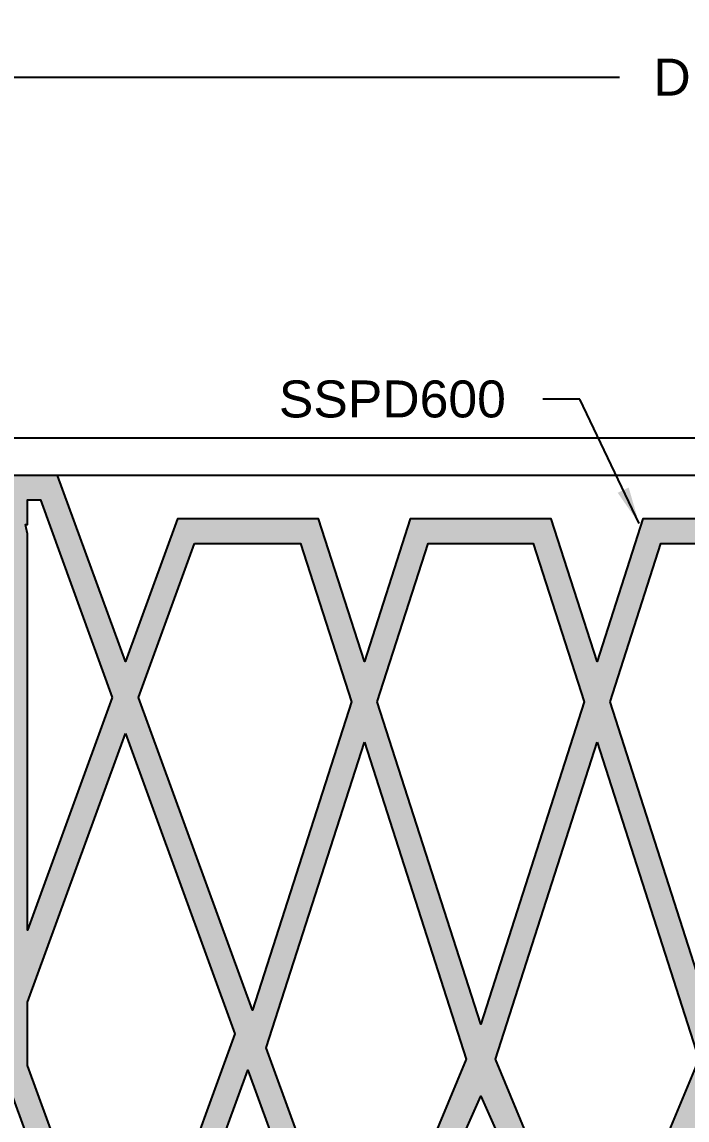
# Model space of a CAD drawing. Header units: inches. Extents: x -6.1 to 53.5, y -11.4 to 2.8.
# Drawn here: x 5.6 to 8.97, y -3.27 to 2.3 of the extents above; entities that cross this region are included whole.
import ezdxf

# ---------------------------------------------------------------- set-up
doc = ezdxf.new("R2010")
doc.units = ezdxf.units.IN
doc.header["$MEASUREMENT"] = 0
for name, color, linetype in [('Conditions', 1, 'Continuous'), ('Dimensions', 3, 'Continuous'), ('Seal', 5, 'Continuous'), ('Text', 2, 'Continuous')]:
    doc.layers.add(name, color=color, linetype=linetype)
doc.styles.add('ARIAL', font='arial.ttf')
doc.dimstyles.new('Arial', dxfattribs={"dimscale": 1.5, "dimtxt": 0.125, "dimasz": 0.125, "dimexe": 0.125, "dimexo": 0.125, "dimgap": 0.125, "dimtad": 0, "dimtih": 1, "dimtoh": 1, "dimdec": 4, "dimzin": 0, "dimdsep": 46, "dimlunit": 4, "dimtxsty": 'ARIAL', "dimcen": 0.125, "dimadec": 0, "dimazin": 0, "dimtfac": 1, "dimtdec": 4, "dimtofl": 0, "dimtmove": 0, "dimatfit": 3, "dimfxl": 0, "dimfrac": 2, "dimtolj": 1, "dimtzin": 0, "dimarcsym": 0})

# ---------------------------------------------------------------- blocks, each defined once
blk = doc.blocks.new('SSPD600')
h = blk.add_hatch(color=256)
h.paths.add_polyline_path([(3.313863090795279, 0.03000000000000294), (3.08174999999989, -0.6935841450781073), (2.8496369092045, 0.02999999999999933), (2.134363090795325, 0.03000000000000111), (1.870999999999933, -0.6935841450781081), (1.527563457665982, 0.2499999999999947), (1.249999999999956, 0.2499999999999947), (1.249999999999957, 0.1249999999999982), (0, 0.1249999999999982), (0, 0), (0.570999999999982, 1.77635683940025e-15, -0.4142135623730869), (0.633999999999979, -0.06299999999999706), (0.633999999999979, -0.6969999999999706), (0.696999999999977, -0.7599999999999714), (0.7419999999999733, -0.7599999999999714), (0.9244335495460998, -0.5775664504538494), (0.8678650070511775, -0.5209979079589254), (0.7496066017177734, -0.6392563132923303, -0.6681786379192087), (0.7239999999999753, -0.6286497115745284), (0.7239999999999753, -0.4499999999999797, -0.4142135623730885), (0.7639999999999736, -0.4099999999999806, 0.414213562373095), (0.8039999999999727, -0.3699999999999815), (0.8039999999999727, -0.06299999999999706, -0.4142135623730951), (0.8669999999999716, 1.77635683940025e-15), (1.186999999999959, 1.77635683940025e-15, -0.4142135623730872), (1.249999999999956, -0.06299999999999711), (1.249999999999953, -2.765243172579735), (1.51861526720523, -3.503257553746996, 0.3152987888789879), (1.87099999999994, -3.749999999999863, 0.3152987888789804), (2.223384732794639, -3.503257553746997), (2.49199999999991, -2.76524317257974), (2.760615267205186, -3.503257553747, 0.2925142863903485), (3.081749999999889, -3.748695648221782, 0.2746935280229802), (3.402884732794595, -3.503257553746992), (3.671499999999869, -2.897533122415692), (3.94011526720514, -3.503257553747, 0.2925142863903493), (4.261249999999844, -3.748695648221782, 0.2984658077036715), (4.58238473279455, -3.503257553746995), (4.850999999999821, -2.897533122415716), (5.1196152672051, -3.503257553747, 0.2925142863903497), (5.440749999999799, -3.748695648221782, 0.2640128131684251), (5.761884732794504, -3.503257553746999), (6.030499999999776, -2.765243172579735), (6.299115267205055, -3.503257553746996, 0.3152987888789847), (6.651499999999761, -3.749999999999863, 0.3152987888789819), (7.003884732794464, -3.503257553746995), (7.272499999999733, -2.76524317257974), (7.272499999999733, -0.06299999999999706, -0.4142135623730787), (7.335499999999731, 1.77635683940025e-15), (7.655499999999721, 1.77635683940025e-15, -0.4142135623730951), (7.71849999999972, -0.06299999999999706), (7.71849999999972, -0.369999999999985, 0.4142135623730785), (7.758499999999717, -0.4099999999999824, -0.4142135623730918), (7.798499999999715, -0.4499999999999802), (7.798499999999715, -0.6286497115745302, -0.6681786379192695), (7.772893398281914, -0.6392563132923275), (7.654634992948512, -0.5209979079589241), (7.59806645045359, -0.5775664504538469), (7.780499999999718, -0.7599999999999729), (7.825499999999721, -0.7599999999999734), (7.888499999999709, -0.6969999999999745), (7.888499999999711, -0.06299999999999706, -0.4142135623730951), (7.95149999999971, 1.77635683940025e-15), (8.522499999999692, 1.77635683940025e-15), (8.522499999999692, 0.1249999999999982), (7.272499999999731, 0.1249999999999982), (7.272499999999733, 0.2499999999999929), (6.994936542333706, 0.2499999999999964), (6.651499999999757, -0.6935841450781108), (6.388136909204366, 0.03000000000000294), (5.672863090795193, 0.03000000000000291), (5.440749999999799, -0.6935841450781111), (5.20863690920441, 0.03000000000000469), (4.493363090795238, 0.03000000000000114), (4.261249999999844, -0.6935841450781111), (4.029136909204453, 0.03000000000000291)])
h.paths.add_polyline_path([(3.93796082546314, -0.0949999999999882), (4.195613055353483, -0.8981992846840894), (3.671499999999869, -2.532057572395329), (3.14738694464625, -0.8981992846840889), (3.405039174536591, -0.09499999999998998)], flags=16)
h.paths.add_polyline_path([(3.016113055353532, -0.8981992846840876), (2.514556388839352, -2.461740791560173), (1.937511110779673, -0.8763219200882932), (2.221889033071532, -0.09499999999998998), (2.758460825463188, -0.09499999999999537)], flags=16)
h.paths.add_polyline_path([(4.584539174536548, -0.09499999999998993), (5.117460825463096, -0.0949999999999882), (5.37511305535344, -0.8981992846840872), (4.850999999999818, -2.532057572395347), (4.326886944646201, -0.8981992846840943)], flags=16)
h.paths.add_polyline_path([(3.081749999999891, -1.102814424290072), (3.59738444290325, -2.710241675646364), (3.286195145183713, -3.458384010772994, -0.2603241482600675), (3.079754394362844, -3.622779599050771, -0.2790076256030988), (2.878076844803416, -3.460505035831288), (2.584333097608406, -2.653450723307008)], flags=16)
h.paths.add_polyline_path([(4.261249999999844, -1.102814424290077), (4.776896729538226, -2.710279977726946), (4.464665006629332, -3.461214293189949, -0.2882746981297682), (4.261916306203108, -3.623122223256372, -0.2819026123962139), (4.057576844803382, -3.460505035831316), (3.745606342903971, -2.710270399763536)], flags=16)
h.paths.add_polyline_path([(1.804488889220191, -0.8763219200882919), (1.374999999999948, -2.056332945127556), (1.37499999999995, -0.06299999999999706, 0.08563797076646182), (1.364129895839132, 5.329070518200751e-15), (1.374999999999948, 7.105427357601002e-15), (1.374999999999951, 0.1250000000000017), (1.44003751538977, 0.1250000000000018)], flags=16)
h.paths.add_polyline_path([(5.764039174536501, -0.09499999999998998), (6.300610966928158, -0.09499999999998998), (6.584988889220018, -0.8763219200882955), (6.03049999999978, -2.39976762255939), (6.007943611160332, -2.461740791560178), (5.506386944646158, -0.8981992846840876)], flags=16)
h.paths.add_polyline_path([(1.870999999999932, -1.059059695098474), (2.425488889220169, -2.582505397569552), (2.105923155196407, -3.460505035831291, -0.3152987888789797), (1.870999999999938, -3.62499999999987, -0.3152987888789884), (1.636076844803462, -3.460505035831291), (1.374999999999947, -2.743202299991174), (1.374999999999947, -2.421808495147924)], flags=16)
h.paths.add_polyline_path([(5.440749999999795, -1.102814424290071), (5.938166902391282, -2.653450723307009), (5.645657130373948, -3.457114716894464, -0.248102809325743), (5.437557923772724, -3.622616121012149, -0.2777064699222367), (5.23707684480333, -3.460505035831285), (4.925106342903922, -2.710270399763556)], flags=16)
h.paths.add_polyline_path([(6.651499999999755, -1.059059695098476), (7.147499999999742, -2.421808495147927), (7.14749999999974, -2.743202299991172), (6.886423155196226, -3.460505035831291, -0.3152987888789881), (6.65149999999975, -3.62499999999987, -0.3152987888789797), (6.416576844803281, -3.460505035831291), (6.097011110779519, -2.582505397569552)], flags=16)
h.paths.add_polyline_path([(6.718011110779496, -0.8763219200882926), (7.082462484609916, 0.1250000000000017), (7.147499999999738, 0.1250000000000017), (7.14749999999974, 7.105427357601002e-15), (7.158370104160557, 5.329070518200751e-15, 0.08563797076646183), (7.147499999999738, -0.06299999999999706), (7.147499999999743, -2.056332945127558)], flags=16)
for points in [[(7.272499999999733, -0.06299999999999706, -0.4142135623730869), (7.335499999999733, 1.77635683940025e-15), (7.655499999999721, 1.77635683940025e-15, -0.4142135623730951), (7.71849999999972, -0.06299999999999706), (7.71849999999972, -0.369999999999985, 0.4142135623730785), (7.758499999999717, -0.4099999999999824, -0.4142135623730884), (7.798499999999715, -0.4499999999999797), (7.798499999999715, -0.6286497115745302, -0.6681786379192528), (7.772893398281914, -0.6392563132923268), (7.654634992948512, -0.5209979079589253), (7.598066450453592, -0.5775664504538476), (7.780499999999718, -0.7599999999999731), (7.825499999999717, -0.7599999999999731), (7.888499999999711, -0.6969999999999725), (7.888499999999711, -0.06299999999999706, -0.4142135623730951), (7.95149999999971, 1.77635683940025e-15), (8.522499999999692, 1.77635683940025e-15), (8.522499999999692, 0.1249999999999982), (7.272499999999733, 0.1249999999999982), (7.272499999999733, 0.2499999999999929), (6.994936542333708, 0.2499999999999964), (6.651499999999759, -0.6935841450781108), (6.388136909204366, 0.03000000000000291), (5.672863090795191, 0.03000000000000291), (5.440749999999799, -0.6935841450781091), (5.208636909204408, 0.03000000000000469), (4.493363090795238, 0.03000000000000114), (4.261249999999844, -0.6935841450781108), (4.029136909204453, 0.03000000000000291), (3.31386309079528, 0.03000000000000291), (3.081749999999891, -0.6935841450781073), (2.849636909204499, 0.02999999999999936), (2.134363090795324, 0.03000000000000114), (1.870999999999933, -0.6935841450781091), (1.527563457665982, 0.2499999999999947), (1.249999999999956, 0.2499999999999947), (1.249999999999957, 0.1249999999999982), (0, 0.1249999999999982), (0, 0), (0.570999999999982, 1.77635683940025e-15, -0.4142135623730869), (0.633999999999979, -0.06299999999999706), (0.633999999999979, -0.6969999999999708), (0.6969999999999761, -0.7599999999999714), (0.7419999999999733, -0.7599999999999714), (0.924433549546098, -0.5775664504538494), (0.8678650070511766, -0.5209979079589253), (0.7496066017177734, -0.6392563132923303, -0.6681786379192081), (0.7239999999999753, -0.6286497115745284), (0.7239999999999753, -0.4499999999999797, -0.4142135623730885), (0.7639999999999736, -0.4099999999999806, 0.414213562373095), (0.8039999999999727, -0.3699999999999815), (0.8039999999999727, -0.06299999999999706, -0.4142135623730951), (0.8669999999999716, 1.77635683940025e-15), (1.186999999999959, 1.77635683940025e-15, -0.4142135623730869), (1.249999999999956, -0.06299999999999706), (1.249999999999954, -2.765243172579735), (1.51861526720523, -3.503257553746996, 0.3152987888789879), (1.87099999999994, -3.749999999999863, 0.3152987888789808), (2.223384732794639, -3.503257553746996), (2.49199999999991, -2.765243172579739), (2.760615267205186, -3.503257553747, 0.2925142863903486), (3.081749999999889, -3.748695648221782, 0.2746935280229771), (3.402884732794593, -3.503257553746996), (3.671499999999869, -2.897533122415693), (3.94011526720514, -3.503257553747, 0.2925142863903494), (4.261249999999844, -3.748695648221782, 0.2984658077036677), (4.582384732794548, -3.503257553747), (4.850999999999821, -2.897533122415718), (5.1196152672051, -3.503257553747, 0.2925142863903497), (5.440749999999799, -3.748695648221782, 0.264012813168422), (5.761884732794503, -3.503257553747003), (6.030499999999776, -2.765243172579739), (6.299115267205055, -3.503257553746996, 0.3152987888789847), (6.651499999999761, -3.749999999999863, 0.3152987888789829), (7.003884732794464, -3.503257553746993), (7.272499999999734, -2.765243172579739)], [(1.804488889220192, -0.8763219200882926), (1.374999999999948, -2.056332945127556), (1.37499999999995, -0.06299999999999706, 0.0856379707664618), (1.364129895839132, 5.329070518200751e-15), (1.374999999999949, 7.105427357601002e-15), (1.37499999999995, 0.1250000000000018), (1.440037515389772, 0.1250000000000018)], [(6.718011110779496, -0.8763219200882926), (7.147499999999742, -2.056332945127556), (7.147499999999738, -0.06299999999999706, -0.0856379707664618), (7.158370104160557, 5.329070518200751e-15), (7.147499999999738, 7.105427357601002e-15), (7.147499999999738, 0.1250000000000018), (7.082462484609916, 0.1250000000000018)], [(1.870999999999933, -1.059059695098474), (2.42548888922017, -2.582505397569554), (2.105923155196407, -3.460505035831291, -0.3152987888789797), (1.870999999999938, -3.62499999999987, -0.3152987888789881), (1.636076844803462, -3.460505035831291), (1.374999999999947, -2.743202299991173), (1.374999999999947, -2.421808495147927)], [(3.081749999999891, -1.102814424290072), (3.59738444290325, -2.710241675646364), (3.286195145183713, -3.458384010772994, -0.2603241482600675), (3.079754394362844, -3.622779599050771, -0.2790076256030988), (2.878076844803416, -3.460505035831288), (2.584333097608406, -2.653450723307008)], [(4.261249999999844, -1.102814424290072), (4.776896729538226, -2.710279977726946), (4.464665006629332, -3.461214293189949, -0.2882746981297682), (4.261916306203108, -3.623122223256372, -0.2819026123962392), (4.057576844803373, -3.460505035831295), (3.745606342903971, -2.710270399763536)], [(5.440749999999797, -1.102814424290072), (5.938166902391281, -2.653450723307008), (5.645657130373948, -3.457114716894464, -0.248102809325743), (5.437557923772724, -3.622616121012149, -0.2777064699222255), (5.237076844803333, -3.460505035831295), (4.925106342903922, -2.710270399763553)], [(6.651499999999755, -1.059059695098474), (6.097011110779519, -2.582505397569554), (6.416576844803281, -3.460505035831291, 0.3152987888789797), (6.65149999999975, -3.62499999999987, 0.3152987888789881), (6.886423155196226, -3.460505035831291), (7.147499999999742, -2.743202299991173), (7.147499999999742, -2.421808495147927)]]:
    blk.add_lwpolyline(points, format="xyb", close=True)
for points in [[(2.221889033071532, -0.09499999999998998), (2.758460825463187, -0.09499999999999531), (3.016113055353531, -0.8981992846840878), (2.514556388839352, -2.461740791560173), (1.937511110779673, -0.8763219200882926)], [(3.147386944646249, -0.8981992846840878), (3.40503917453659, -0.09499999999998998), (3.93796082546314, -0.0949999999999882), (4.195613055353483, -0.8981992846840914), (3.671499999999869, -2.532057572395329)], [(4.326886944646201, -0.8981992846840949), (4.584539174536548, -0.09499999999998998), (5.117460825463096, -0.0949999999999882), (5.37511305535344, -0.8981992846840878), (4.850999999999818, -2.532057572395347)], [(5.506386944646158, -0.8981992846840878), (5.764039174536501, -0.09499999999998998), (6.300610966928158, -0.09499999999998998), (6.584988889220018, -0.8763219200882926), (6.03049999999978, -2.39976762255939), (6.007943611160332, -2.46174079156018)]]:
    blk.add_lwpolyline(points, close=True)
blk = doc.blocks.new('*D27')
at = {"layer": 'Defpoints', "color": 0}
for p in [(15.7953896121494, 2.017934738011615), (2.797889708594587, 0.03124999848934351), (15.7953896121494, 0.03124999848934884)]:
    blk.add_point(p, dxfattribs=at)
at = {"layer": 'Dimensions', "color": 0, "lineweight": -2}
for p, q in [((2.797889708594587, 0.2187499984893435), (2.797889708594587, 2.205434738011615)), ((15.7953896121494, 0.2187499984893488), (15.7953896121494, 2.205434738011615)), ((2.985389708594587, 2.017934738011615), (8.624977825447026, 2.017934738011615)), ((15.6078896121494, 2.017934738011615), (9.96830149529696, 2.017934738011615))]:
    blk.add_line(p, q, dxfattribs=at)
at = {"layer": 'Dimensions', "color": 0}
for points in [[(2.985389708594587, 2.049184738011615), (2.985389708594587, 1.986684738011615), (2.797889708594587, 2.017934738011615)], [(15.6078896121494, 2.049184738011615), (15.6078896121494, 1.986684738011615), (15.7953896121494, 2.017934738011615)]]:
    blk.add_solid(points, dxfattribs=at)
at = {"layer": 'Dimensions', "color": 0, "insert": (9.296639660371993, 2.017934738011615), "char_height": 0.1875, "attachment_point": 5, "style": 'ARIAL'}
blk.add_mtext('\\A1;DIM. "{\\fArial|b1|i0|c0|p34;B}"', dxfattribs=at)

msp = doc.modelspace()

# ---------------------------------------------------------------- hatches: boundary and pattern name
at = {"layer": 'Conditions'}
h = msp.add_hatch(dxfattribs=at)
h.set_pattern_fill('AR-CONC', color=256, scale=0.25, style=0)
h.set_pattern_definition([(49.99999999999999, (-5.024022814009966, -12.48227933539754), (1.793150456501884, -0.1568803374564878), [0.1875, -2.0625]), (355, (-5.024022814009966, -12.48227933539754), (-0.3468783340325, 1.88048033425003), [0.15, -1.65]), (100.4514, (-4.874593614009965, -12.49535268539754), (1.446273454285054, 1.723598855152384), [0.159350475, -1.75285528]), (46.18420000000001, (-5.024022814009966, -11.98227933539754), (2.668102621564111, -0.4137975358225452), [0.28125, -3.09375]), (96.6356, (-4.801680951509965, -12.01676260289754), (2.336656763871758, 2.435294677251104), [0.23902572, -2.6292825]), (351.1842, (-5.024022814009966, -11.98227933539754), (2.336654862834068, 2.435296502313312), [0.225, -2.475]), (21, (-4.774022814009966, -12.10727933539754), (1.492267630296154, -1.006547226663347), [0.1875, -2.0625]), (326.0000000000001, (-4.774022814009966, -12.10727933539754), (0.6082883298039543, 1.812875112617133), [0.15, -1.65]), (71.4514, (-4.649667231509966, -12.19115835039754), (2.100556571453725, 0.806326241774881), [0.159350475, -1.75285528]), (37.50000000000001, (-5.024022814009966, -12.48227933539754), (0.03039963829322667, 0.8322346345782787), [0, -1.63, 0, -1.675, 0, -1.65625]), (7.499999999999999, (-5.024022814009966, -12.48227933539754), (0.6576738436053715, 0.9860292797059006), [0, -0.955, 0, -1.5925, 0, -0.63125]), (327.5, (-5.581522814009966, -12.48227933539754), (1.334556090431023, -0.0563871793359495), [0, -0.625, 0, -1.95, 0, -2.5875]), (317.5, (-5.831522814009966, -12.48227933539754), (1.457965423355966, 0.2502624558307941), [0, -0.8125, 0, -1.295, 0, -1.8375])])
edge = h.paths.add_edge_path()
edge.add_line((3.064496925009895, -3.021308064843353e-09), (-0.04587081396475945, -2.220446049250313e-16))
edge.add_line((-0.04587081396475945, -2.220446049250313e-16), (-0.04587081396476744, -5.284855725820147))
edge.add_line((-0.04587081396476744, -5.284855725820147), (0.215294776210035, -5.284855725820147))
edge.add_arc((0.2152947762100355, -5.222355725820147), 0.0625, 269.9999999999996, 312.204497083781)
edge.add_line((0.2572809469728856, -5.268652717781535), (0.2923239826593029, -5.236872621104723))
edge.add_arc((0.3343101534221531, -5.283169613066111), 0.0625, 89.9999999999996, 132.204497083781, ccw=False)
edge.add_line((0.3343101534221535, -5.220669613066111), (1.196915451176169, -5.220669613066111))
edge.add_arc((1.196915451176169, -4.970669613066109), 0.2500000000000018, 269.9999999999999, 323.1887668562076)
edge.add_line((1.397068929621762, -5.120464756732821), (1.627077126760872, -4.864559154239362))
edge.add_arc((1.827230605206465, -5.01435429790607), 0.2500000000000001, 90, 143.1887668562083, ccw=False)
edge.add_line((1.827230605206465, -4.76435429790607), (3.064496921399762, -4.76435429790607))
edge.add_line((3.064496921399762, -4.76435429790607), (3.064496925009895, -3.021307648509719e-09))
edge = h.paths.add_edge_path()
edge.add_line((17.0224085951965, 1.554312234475219e-15), (13.36955134757303, -5.551115123125783e-15))
edge.add_line((13.36955134757303, -5.551115123125783e-15), (13.36955134757303, -4.764354297906071))
edge.add_line((13.36955134757303, -4.764354297906071), (15.14930717602528, -4.76435429790607))
edge.add_arc((15.14930717602528, -5.014354297906071), 0.2500000000000009, 36.81123314379198, 90, ccw=False)
edge.add_line((15.34946065447087, -4.864559154239362), (15.57946885160998, -5.120464756732821))
edge.add_arc((15.77962233005557, -4.970669613066107), 0.2500000000000033, 216.8112331437927, 270)
edge.add_line((15.77962233005557, -5.220669613066111), (16.64222762780959, -5.220669613066111))
edge.add_arc((16.64222762780959, -5.283169613066107), 0.06249999999999645, 47.795502916223484, 90.00000000000318, ccw=False)
edge.add_line((16.68421379857244, -5.23687262110472), (16.71925683425886, -5.268652717781533))
edge.add_arc((16.76124300502171, -5.22235572582015), 0.06249999999999702, 227.795502916216, 269.9999999999968)
edge.add_line((16.7612430050217, -5.284855725820147), (17.0224085951965, -5.284855725820147))
edge.add_line((17.0224085951965, -5.284855725820147), (17.0224085951965, 1.77635683940025e-15))
h.paths.add_polyline_path([(0.0889600713871257, -0.7694208848455466), (2.892123441100631, -0.7694208848455466), (2.892123441100631, -1.424946123590431), (0.0889600713871257, -1.424946123590431)], flags=16)
h.paths.add_polyline_path([(-1.438863844886384, -3.36008533822231), (1.900452321552907, -3.36008533822231), (1.900452321552907, -4.015610576967195), (-1.438863844886384, -4.015610576967195)])
h.paths.add_polyline_path([(13.93223015478335, -3.461080981766814), (15.10838977279153, -3.461080981766814), (15.10838977279153, -3.748853833062858), (13.93223015478335, -3.748853833062858)], flags=16)
h.paths.add_polyline_path([(14.00716866665306, -0.7426403452891164), (14.6586864019873, -0.7426403452891164), (14.6586864019873, -1.024657739559238), (14.00716866665306, -1.024657739559238)], flags=16)
h.paths.add_polyline_path([(14.021234581634, -1.442398204059172), (16.0287379922752, -1.442398204059172), (16.0287379922752, -1.730043156310195), (14.021234581634, -1.730043156310195)], flags=16)

# ---------------------------------------------------------------- linework, layer by layer
msp.add_lwpolyline([(2.797889708594587, -1.510656488790119e-09), (15.7953896121494, -1.5106511597196e-09), (15.7953896121494, 0.03124999848934884), (15.6391396121494, 0.1874999984893488), (2.954139708594587, 0.1874999984893435), (2.797889708594587, 0.03124999848934351)], close=True)

# ---------------------------------------------------------------- block references
at = {"layer": 'Seal'}
msp.add_blockref('SSPD600', (4.24990859519677, -0.2512443585973041), dxfattribs=at)

# ---------------------------------------------------------------- texts
at = {"layer": 'Text', "insert": (8.048803797319895, 0.3846501100433455), "char_height": 0.1875, "width": 2.200128444278675, "attachment_point": 6, "style": 'ARIAL'}
msp.add_mtext('SSPD600', dxfattribs=at)

# ---------------------------------------------------------------- dimensions: what is measured, and where the dimension line sits
at = {"layer": 'Dimensions'}
dim = msp.add_linear_dim(base=(15.7953896121494, 2.017934738011615), p1=(2.797889708594587, 0.03124999848934351), p2=(15.7953896121494, 0.03124999848934884), text='DIM. "{\\fArial|b1|i0|c0|p34;B}"', dimstyle='Arial', override={"dimpost": '\\X'}, dxfattribs=at)
dim.commit()
dim.dimension.update_dxf_attribs({"geometry": '*D27', "text_midpoint": (9.296639660371993, 2.017934738011615)})

# ---------------------------------------------------------------- leaders
at = {"layer": 'Text', "annotation_type": 0, "has_hookline": 1, "hookline_direction": 1, "text_width": 1.126023192360164}
msp.add_leader([(8.723825141458262, -0.2455334897867021), (8.423803797319895, 0.3846501100433455), (8.236303797319895, 0.3846501100433455)], dimstyle='Arial', override={"dimgap": 0.125, "dimtad": 0}, dxfattribs=at)

doc.saveas('drawing.dxf')
